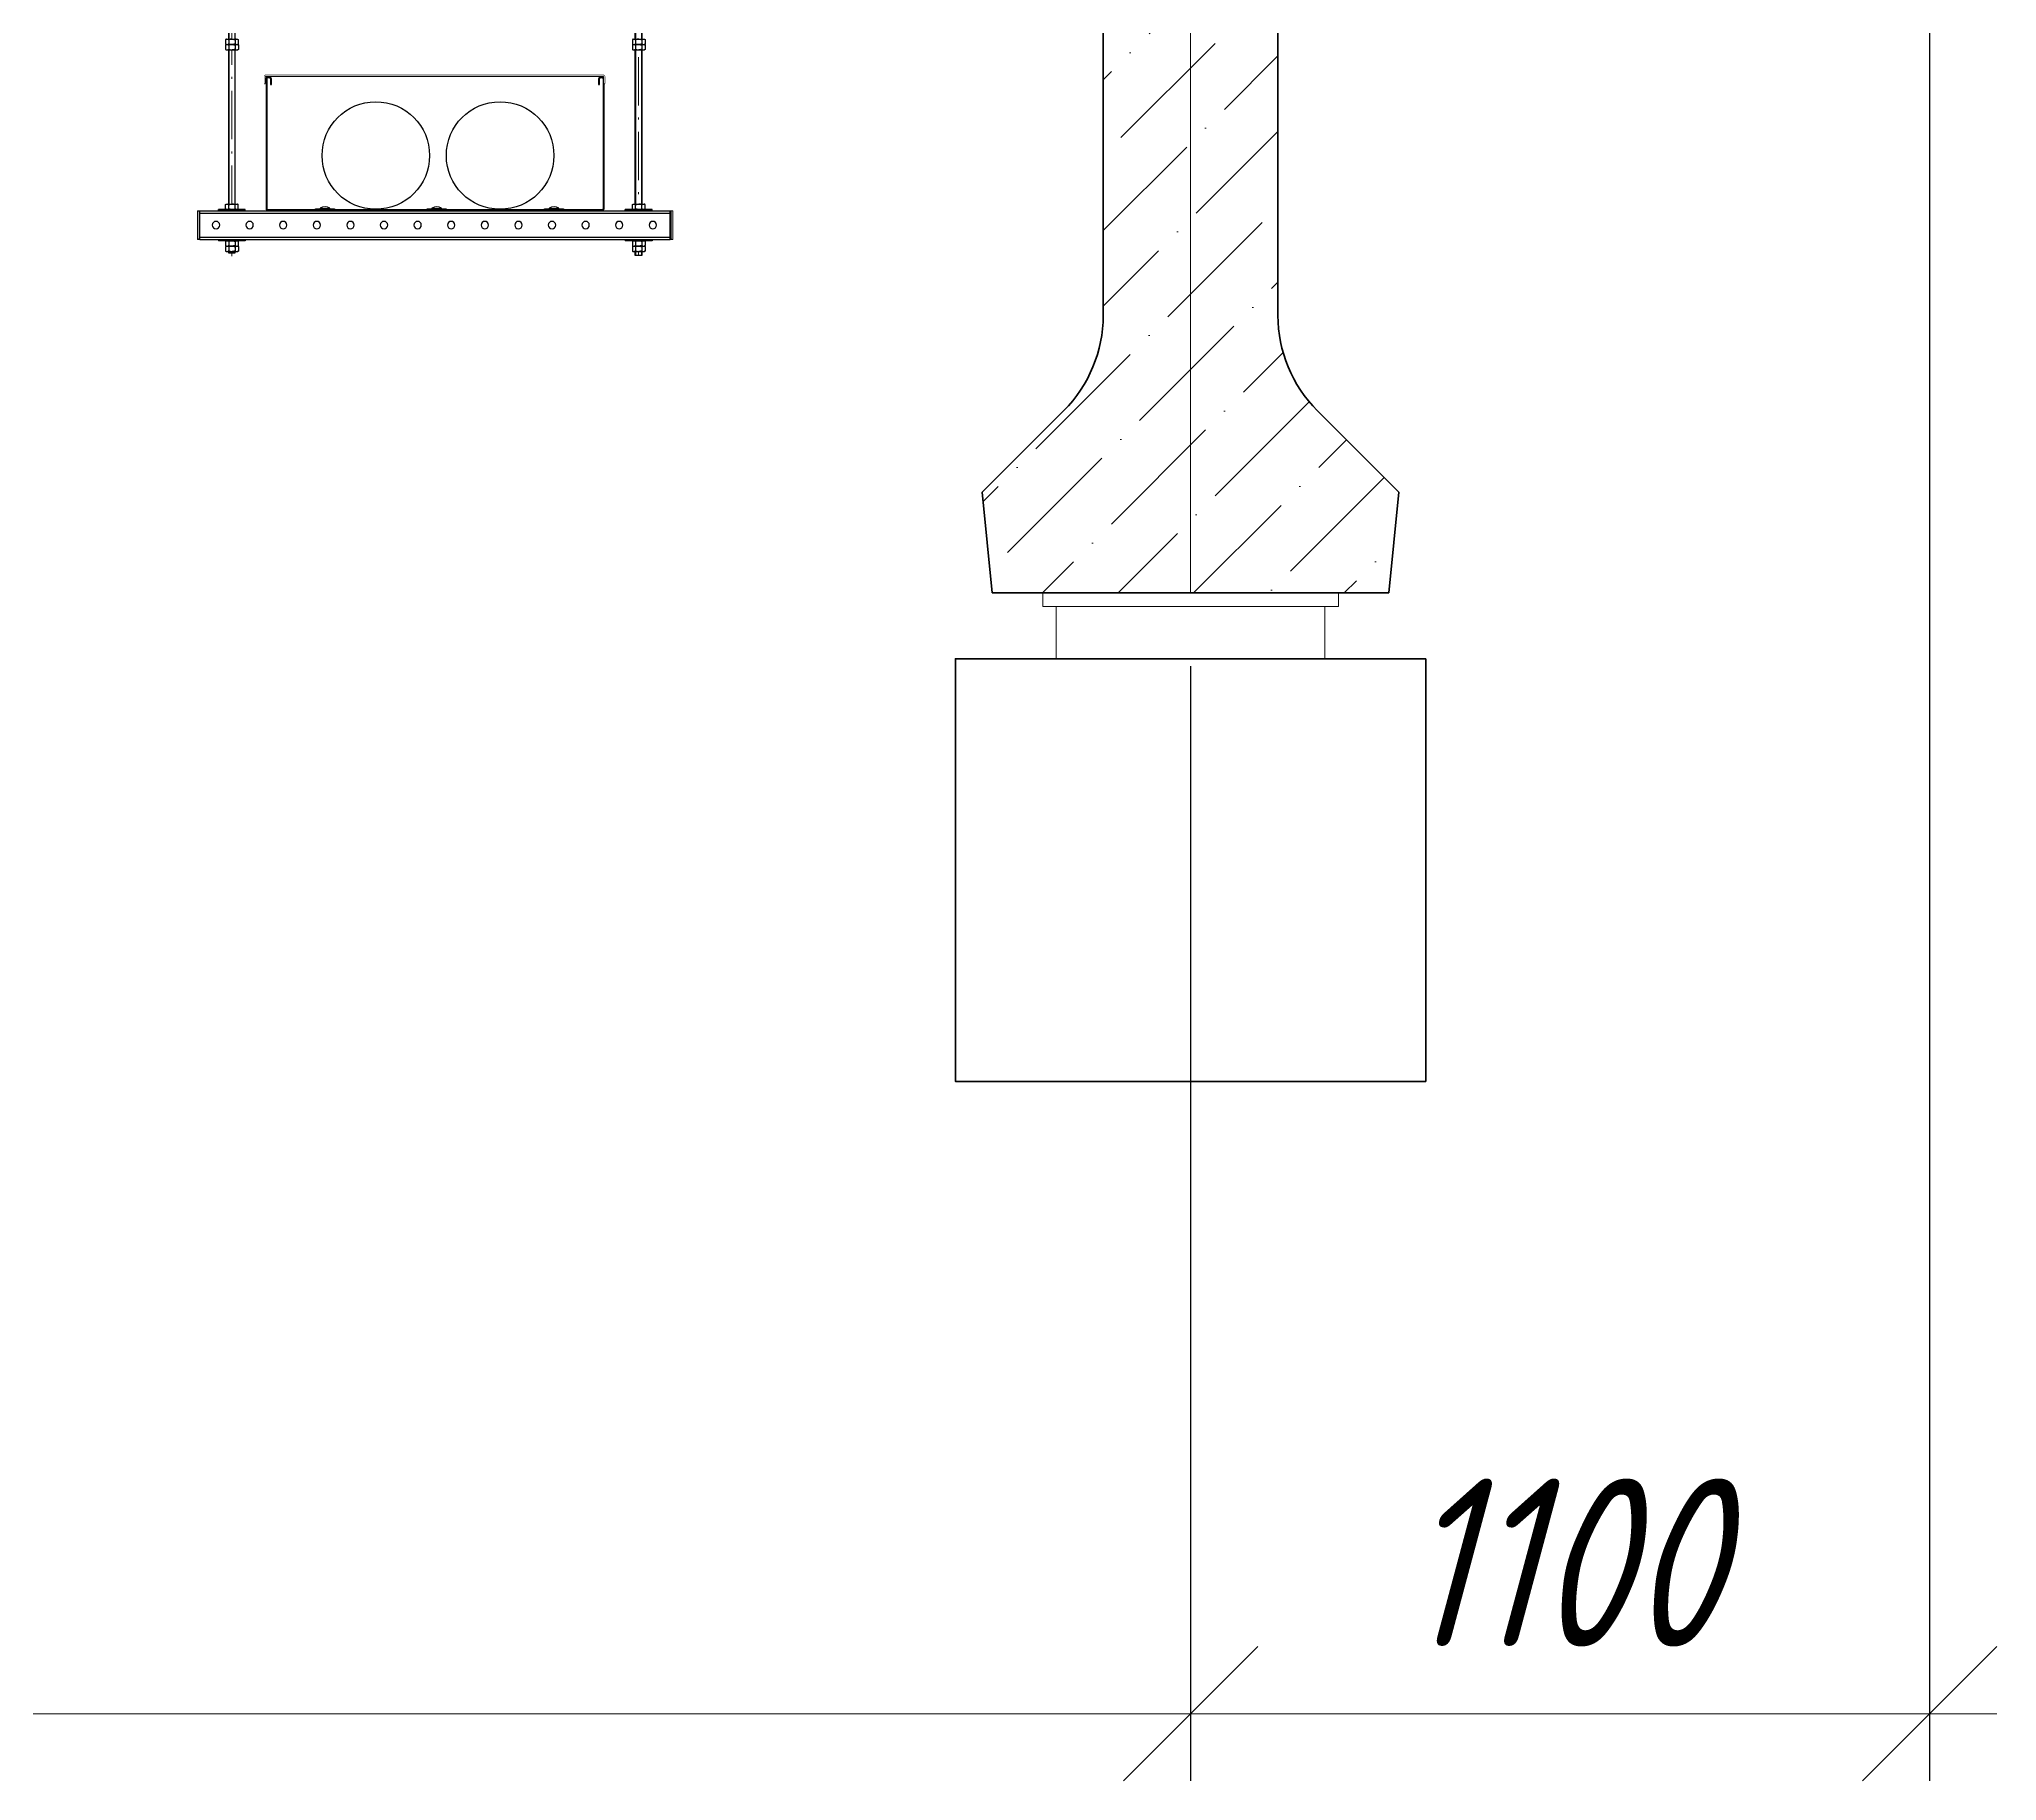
# Model space of a CAD drawing. Header units: millimetres. Extents: x 6546658 to 12951752, y -1354198 to 1102852.
# Drawn here: x 11715853 to 11718766, y -4459 to -1867 of the extents above; entities that cross this region are included whole.
import ezdxf
from ezdxf.enums import TextEntityAlignment as Align

# ---------------------------------------------------------------- set-up
doc = ezdxf.new("R2010")
doc.units = ezdxf.units.MM
doc.set_wipeout_variables(frame=1)
for name, pattern in [('ACAD_ISO10W100', [18.5, 12, -3, 0.5, -3]), ('phl_thick', [0]), ('осевая', [50.8, 31.75, -6.35, 6.35, -6.35])]:
    doc.linetypes.add(name, pattern=pattern)
doc.layers.get('Defpoints').update_dxf_attribs({"color": 254, "lineweight": 0})
for name, color, linetype, lineweight in [('04_Невидимые', 3, 'Continuous', 13), ('1-Бетон', 114, 'Continuous', 35), ('1-Штриховка', 8, 'Continuous', 9), ('ИС_Ось', 1, 'осевая', 18), ('ИС_Размер', 3, 'Continuous', 18)]:
    doc.layers.add(name, color=color, linetype=linetype, lineweight=lineweight)
doc.layers.add('projection', color=7, linetype='Continuous')
doc.styles.add('0', font='isocpeur.ttf', dxfattribs={"width": 0.8, "oblique": 15})
doc.styles.add('ISO', font='isocpeur.ttf', dxfattribs={"width": 0.8, "oblique": 10})
doc.dimstyles.new('М100', dxfattribs={"dimscale": 100, "dimtxt": 2.5, "dimasz": 2, "dimexe": 1, "dimexo": 1, "dimgap": 1, "dimtad": 1, "dimdec": 0, "dimzin": 0, "dimdsep": 46, "dimtxsty": '0', "dimblk": 'OBLIQUE', "dimcen": 0.09, "dimdle": 1, "dimclrd": 256, "dimclre": 256, "dimclrt": 256, "dimadec": 4, "dimazin": 0, "dimtfac": 1, "dimtdec": 0, "dimtofl": 0, "dimtmove": 1, "dimatfit": 2, "dimfxl": 1, "dimtolj": 1, "dimtzin": 0, "dimlwd": -1, "dimarcsym": 0})

# ---------------------------------------------------------------- blocks, each defined once
blk = doc.blocks.new('1530')
at = {"layer": '1-Штриховка'}
h = blk.add_hatch(dxfattribs=at)
h.set_pattern_fill('ANSI36', color=256, scale=25, style=0)
h.set_pattern_definition([(45, (-1571632.81, 568569.22), (42.0949506, 154.348152), [198.4375, -39.6875, 0, -39.6875])])
h.paths.add_polyline_path([(130, -480), (130, -1117.2, 0.198927), (188.7, -1258.7), (310, -1380), (295, -1530), (-295, -1530), (-310, -1380), (-188.6, -1258.6, 0.198898), (-130, -1117), (-130, -480, 0.414214), (-430, -180), (-700, -180), (-700, 0), (700, 0), (700, -180), (430, -180, 0.414224)])
at = {"layer": '1-Бетон'}
for p, q in [((-700, 0), (700, 0)), ((-700, -180), (-700, 0)), ((700, 0), (700, -180)), ((-430, -180), (-700, -180)), ((700, -180), (430, -180)), ((-130, -1117.2), (-130, -480)), ((130, -480), (130, -1117.2)), ((-188.6, -1258.6), (-310, -1380)), ((188.6, -1258.6), (310, -1380)), ((-295, -1530), (-310, -1380)), ((310, -1380), (295, -1530)), ((295, -1530), (-295, -1530))]:
    blk.add_line(p, q, dxfattribs=at)
for centre, radius, start, end in [((-430, -480), 300, 0, 90), ((430, -480), 300, 90, 180), ((-330.2, -1117.1), 200.2, 315.0289, 359.9744), ((330.2, -1117.1), 200.2, 180.0256, 224.9711)]:
    blk.add_arc(centre, radius, start, end, dxfattribs=at)
at = {"layer": 'ИС_Ось', "ltscale": 100}
blk.add_line((0, 0), (0, -1530), dxfattribs=at)
blk = doc.blocks.new('_Oblique')
at = {"color": 0, "linetype": 'ByBlock', "lineweight": -2}
blk.add_line((-0.5, -0.5), (0.5, 0.5), dxfattribs=at)
blk = doc.blocks.new('*D562')
at = {"layer": 'Defpoints', "color": 0, "linetype": 'Continuous', "transparency": 16777216}
for p in [(11717566.4, -2700.1), (11688316.4, -3524.1), (11717566.4, -4359.3)]:
    blk.add_point(p, dxfattribs=at)
at = {"layer": 'ИС_Размер', "lineweight": -2, "transparency": 16777216}
for p, q in [((11717566.4, -2800.1), (11717566.4, -4459.3)), ((11688316.4, -3624.1), (11688316.4, -4459.3))]:
    blk.add_line(p, q, dxfattribs=at)
at = {"layer": 'ИС_Размер', "transparency": 16777216}
blk.add_line((11688216.4, -4359.3), (11717666.4, -4359.3), dxfattribs=at)
at = {"layer": 'ИС_Размер', "linetype": 'Continuous', "transparency": 16777216, "xscale": 200, "yscale": 200, "zscale": 200, "rotation": 180}
blk.add_blockref('_Oblique', (11688316.4, -4359.3), dxfattribs=at)
at = {"layer": 'ИС_Размер', "linetype": 'Continuous', "transparency": 16777216, "xscale": 200, "yscale": 200, "zscale": 200}
blk.add_blockref('_Oblique', (11717566.4, -4359.3), dxfattribs=at)
at = {"layer": 'ИС_Размер', "linetype": 'Continuous', "transparency": 16777216, "insert": (11702941.4, -4134.3), "char_height": 250, "attachment_point": 5, "style": '0'}
blk.add_mtext('\\A1;13х2250=29250', dxfattribs=at)
blk = doc.blocks.new('*D564')
at = {"layer": 'Defpoints', "color": 0, "linetype": 'Continuous', "transparency": 16777216}
for p in [(11718666.2, -1334.1), (11717566.4, -2711.3), (11718666.2, -4359.3)]:
    blk.add_point(p, dxfattribs=at)
at = {"layer": 'ИС_Размер', "lineweight": -2, "transparency": 16777216}
for p, q in [((11718666.2, -1434.1), (11718666.2, -4459.3)), ((11717566.4, -2811.3), (11717566.4, -4459.3))]:
    blk.add_line(p, q, dxfattribs=at)
at = {"layer": 'ИС_Размер', "transparency": 16777216}
blk.add_line((11717466.4, -4359.3), (11718766.2, -4359.3), dxfattribs=at)
at = {"layer": 'ИС_Размер', "linetype": 'Continuous', "transparency": 16777216, "xscale": 200, "yscale": 200, "zscale": 200, "rotation": 180}
blk.add_blockref('_Oblique', (11717566.4, -4359.3), dxfattribs=at)
at = {"layer": 'ИС_Размер', "linetype": 'Continuous', "transparency": 16777216, "xscale": 200, "yscale": 200, "zscale": 200}
blk.add_blockref('_Oblique', (11718666.2, -4359.3), dxfattribs=at)
at = {"layer": 'ИС_Размер', "linetype": 'Continuous', "transparency": 16777216, "insert": (11718116.3, -4134.3), "char_height": 250, "attachment_point": 5, "style": '0'}
blk.add_mtext('\\A1;1100', dxfattribs=at)
blk = doc.blocks.new('*U502')
blk.add_wipeout([(-5, -845.3), (5, -845.3), (5, 0), (-5, 0)]).dxf.layer = 'projection'
at = {"layer": 'projection', "color": 252, "linetype": 'Continuous', "lineweight": 0}
for p, q in [((-4.1, 0), (-4.1, -845.3)), ((4.1, -845.3), (4.1, 0))]:
    blk.add_line(p, q, dxfattribs=at)
at = {"layer": 'projection', "linetype": 'ACAD_ISO10W100', "lineweight": 0, "ltscale": 6}
blk.add_line((0, 5), (0, -850.3), dxfattribs=at)
at = {"layer": 'projection', "color": 0, "linetype": 'Continuous', "lineweight": -2}
blk.add_lwpolyline([(5, -845.3), (5, 0), (-5, 0), (-5, -845.3)], close=True, dxfattribs=at)
at = {"layer": 'projection', "color": 251, "style": 'ISO', "oblique": 10}
blk.add_text('M10', height=1.81, dxfattribs=at).set_placement((-4, -2.2), (-0.2, -2.2), align=Align.ALIGNED)
at = {"layer": 'projection', "color": 251, "insert": (0.1, -4.4), "char_height": 0.6, "attachment_point": 5, "style": 'ISO'}
blk.add_mtext_dynamic_manual_height_columns('1 м^I339795\\P2 м^I339796\\P3 м^I216418', width=6.652, gutter_width=10.1, heights=[0], dxfattribs=at)
blk = doc.blocks.new('*U519')
blk.add_wipeout([(-5, -790.8), (5, -790.8), (5, 0), (-5, 0)]).dxf.layer = 'projection'
at = {"layer": 'projection', "color": 252, "linetype": 'Continuous', "lineweight": 0}
for p, q in [((-4.1, 0), (-4.1, -790.8)), ((4.1, -790.8), (4.1, 0))]:
    blk.add_line(p, q, dxfattribs=at)
at = {"layer": 'projection', "linetype": 'ACAD_ISO10W100', "lineweight": 0, "ltscale": 6}
blk.add_line((0, 5), (0, -795.8), dxfattribs=at)
at = {"layer": 'projection', "color": 0, "linetype": 'Continuous', "lineweight": -2}
blk.add_lwpolyline([(5, -790.8), (5, 0), (-5, 0), (-5, -790.8)], close=True, dxfattribs=at)
at = {"layer": 'projection', "color": 251, "style": 'ISO', "oblique": 10}
blk.add_text('M10', height=1.81, dxfattribs=at).set_placement((-4, -2.2), (-0.2, -2.2), align=Align.ALIGNED)
at = {"layer": 'projection', "color": 251, "insert": (0.1, -4.4), "char_height": 0.6, "attachment_point": 5, "style": 'ISO'}
blk.add_mtext_dynamic_manual_height_columns('1 м^I339795\\P2 м^I339796\\P3 м^I216418', width=6.652, gutter_width=10.1, heights=[0], dxfattribs=at)
blk = doc.blocks.new('BLK_20120927065526736_000')
at = {"layer": 'projection', "color": 7, "linetype": 'phl_thick'}
for p, q in [((-9.45, 7.328249), (-8.5, 8)), ((-9.45, 7.328249), (-9.261816, 7.456942)), ((-9.45, 0.671751), (-9.45, 7.328249)), ((-8.5, 0), (-9.45, 0.671751)), ((-9.261816, 0.543058), (-9.45, 0.671751)), ((-9.261816, 7.456942), (-9.077345, 7.574275)), ((-9.077345, 0.425725), (-9.261816, 0.543058)), ((-9.077345, 7.574275), (-8.896107, 7.680574)), ((-8.896107, 0.319425), (-9.077345, 0.425725)), ((-8.896107, 7.680574), (-8.717638, 7.776109)), ((-8.717638, 0.223891), (-8.896107, 0.319425)), ((-8.717638, 7.776109), (-8.541487, 7.861093)), ((-8.541487, 0.138907), (-8.717638, 0.223891)), ((-8.541487, 7.861093), (-8.367213, 7.935687)), ((-8.367213, 0.064313), (-8.541487, 0.138907)), ((-8.5, 8), (8.5, 8)), ((-8.5, 0), (8.5, 0)), ((-8.367213, 7.935687), (-8.194382, 8)), ((-8.194382, 0), (-8.367213, 0.064313)), ((-6.037417, 7.921968), (-6.244063, 8)), ((-6.244063, 0), (-6.037417, 0.078032)), ((-5.828593, 7.829234), (-6.037417, 7.921968)), ((-6.037417, 0.078032), (-5.828593, 0.170766)), ((-5.616844, 7.721585), (-5.828593, 7.829234)), ((-5.828593, 0.170766), (-5.616844, 0.278415)), ((-5.401411, 7.598703), (-5.616844, 7.721585)), ((-5.616844, 0.278415), (-5.401411, 0.401296)), ((-5.181511, 7.460161), (-5.401411, 7.598703)), ((-5.401411, 0.401296), (-5.181511, 0.539839)), ((-4.956327, 7.305413), (-5.181511, 7.460161)), ((-5.181511, 0.539839), (-4.956327, 0.694587)), ((-4.725, 7.133794), (-4.956327, 7.305413)), ((-4.956327, 0.694587), (-4.725, 0.866206)), ((-4.725, 7.133794), (-4.258313, 7.287937)), ((-4.725, 0.866206), (-4.725, 7.133794)), ((-4.258313, 0.712063), (-4.725, 0.866206)), ((-4.258313, 7.287937), (-3.8038, 7.425619)), ((-3.8038, 0.574382), (-4.258313, 0.712063)), ((-3.8038, 7.425619), (-3.35974, 7.547519)), ((-3.35974, 0.452481), (-3.8038, 0.574382)), ((-3.35974, 7.547519), (-2.924505, 7.654201)), ((-2.924505, 0.345799), (-3.35974, 0.452481)), ((-2.924505, 7.654201), (-2.496548, 7.746114)), ((-2.496548, 0.253886), (-2.924505, 0.345799)), ((-2.496548, 7.746114), (-2.074375, 7.823606)), ((-2.074375, 0.176394), (-2.496548, 0.253886)), ((-2.074375, 7.823606), (-1.656537, 7.886923)), ((-1.656537, 0.113076), (-2.074375, 0.176394)), ((-1.656537, 7.886923), (-1.241606, 7.936217)), ((-1.241606, 0.063783), (-1.656537, 0.113076)), ((-1.241606, 7.936217), (-0.828163, 7.971539)), ((-0.828163, 0.02846), (-1.241606, 0.063783)), ((-0.828163, 7.971539), (-0.414779, 7.992848)), ((-0.414779, 0.007152), (-0.828163, 0.02846)), ((-0.414779, 7.992848), (0, 8)), ((0, 0), (-0.414779, 0.007152)), ((0.414779, 7.992848), (0, 8)), ((0, 0), (0.414779, 0.007152)), ((0.828163, 7.971539), (0.414779, 7.992848)), ((0.414779, 0.007152), (0.828163, 0.02846)), ((1.241606, 7.936217), (0.828163, 7.971539)), ((0.828163, 0.02846), (1.241606, 0.063783)), ((1.656537, 7.886923), (1.241606, 7.936217)), ((1.241606, 0.063783), (1.656537, 0.113076)), ((2.074375, 7.823606), (1.656537, 7.886923)), ((1.656537, 0.113076), (2.074375, 0.176394)), ((2.496548, 7.746114), (2.074375, 7.823606)), ((2.074375, 0.176394), (2.496548, 0.253886)), ((2.924505, 7.654201), (2.496548, 7.746114)), ((2.496548, 0.253886), (2.924505, 0.345799)), ((3.35974, 7.547519), (2.924505, 7.654201)), ((2.924505, 0.345799), (3.35974, 0.452481)), ((3.8038, 7.425619), (3.35974, 7.547519)), ((3.35974, 0.452481), (3.8038, 0.574382)), ((4.258313, 7.287937), (3.8038, 7.425619)), ((3.8038, 0.574382), (4.258313, 0.712063)), ((4.725, 7.133794), (4.258313, 7.287937)), ((4.258313, 0.712063), (4.725, 0.866206)), ((4.725, 7.133794), (4.956327, 7.305413)), ((4.725, 0.866206), (4.725, 7.133794)), ((4.956327, 0.694587), (4.725, 0.866206)), ((4.956327, 7.305413), (5.181511, 7.460161)), ((5.181511, 0.539839), (4.956327, 0.694587)), ((5.181511, 7.460161), (5.401411, 7.598703)), ((5.401411, 0.401296), (5.181511, 0.539839)), ((5.401411, 7.598703), (5.616844, 7.721585)), ((5.616844, 0.278415), (5.401411, 0.401296)), ((5.616844, 7.721585), (5.828593, 7.829234)), ((5.828593, 0.170766), (5.616844, 0.278415)), ((5.828593, 7.829234), (6.037417, 7.921968)), ((6.037417, 0.078032), (5.828593, 0.170766)), ((6.037417, 7.921968), (6.244063, 8)), ((6.244063, 0), (6.037417, 0.078032)), ((8.367213, 7.935687), (8.194382, 8)), ((8.194382, 0), (8.367213, 0.064313)), ((8.541487, 7.861093), (8.367213, 7.935687)), ((8.367213, 0.064313), (8.541487, 0.138907)), ((9.45, 7.328249), (8.5, 8)), ((8.5, 0), (9.45, 0.671751)), ((8.717638, 7.776109), (8.541487, 7.861093)), ((8.541487, 0.138907), (8.717638, 0.223891)), ((8.896107, 7.680574), (8.717638, 7.776109)), ((8.717638, 0.223891), (8.896107, 0.319425)), ((9.077345, 7.574275), (8.896107, 7.680574)), ((8.896107, 0.319425), (9.077345, 0.425725)), ((9.261816, 7.456942), (9.077345, 7.574275)), ((9.077345, 0.425725), (9.261816, 0.543058)), ((9.45, 7.328249), (9.261816, 7.456942)), ((9.261816, 0.543058), (9.45, 0.671751)), ((9.45, 0.671751), (9.45, 7.328249))]:
    blk.add_line(p, q, dxfattribs=at)
blk = doc.blocks.new('*U477')
blk.add_wipeout([(-8.5, 0), (-9.45, 0.671751), (-9.45, 7.328249), (-8.5, 8), (8.5, 8), (9.45, 7.328249), (9.45, 0.671751), (8.5, 0)])
at = {"layer": 'projection'}
blk.add_blockref('BLK_20120927065526736_000', (0, 0), dxfattribs=at)
blk = doc.blocks.new('*U493')
blk.add_wipeout([(0, 3), (-11.7, 3), (-12, 2.7), (-12, -2.7), (-11.7, -3), (0, -3)])
for p, q in [((0, 3), (-11.7, 3)), ((0, -7), (0, 7)), ((0.2, 7.2), (0.3, 7.2)), ((0.2, 7.2), (0.7, 7.2)), ((0.2, -7.2), (0.7, -7.2))]:
    blk.add_line(p, q)
blk.add_lwpolyline([(0, 3), (-11.7, 3), (-12, 2.7), (-12, -2.7), (-11.7, -3), (0, -3)], close=True)
blk.add_lwpolyline([(-11.7, 3), (-11.7, -3)])
for centre, radius, start, end in [((0.2, 7), 0.21, 90, 180), ((0.7, 7), 0.21, 32.5548, 90), ((-10.2, 0), 13.2, 31.6907, 32.5548), ((-10.2, 0), 13.2, 327.4452, 31.6907), ((0.2, -7), 0.21, 180, 270), ((0.7, -7), 0.21, 270, 327.4452)]:
    blk.add_arc(centre, radius, start, end)
blk = doc.blocks.new('*U494')
blk.add_wipeout([(-5.7, -4.9), (-5.7, -5), (-1.8, -5), (-1.7, -5.1), (-1.6, -5.1), (-1.5, -5.2), (-1.5, -5.2), (-1.4, -5.3), (-1.3, -5.7), (-1, -6.2), (-1, -6.2), (-1, -6.3), (-0.9, -6.3), (-0.9, -6.3), (-0.8, -6.4), (-0.8, -6.4), (-0.7, -6.4), (-0.6, -6.4), (-0.5, -6.4), (-0.4, -6.4), (-0.4, -6.4), (-0.3, -6.4), (-0.3, -6.4), (-0.2, -6.3), (-0.2, -6.3), (-0.2, -6.3), (-0.1, -6.2), (-0.1, -6.2), (0, -6.1), (0, -6), (0, -6), (0, -5.9), (0, 5.9), (0, 6), (0, 6), (0, 6), (0, 6), (0, 6), (0, 6), (0, 6.1), (0, 6.1), (0, 6.1), (0, 6.1), (0, 6.1), (0, 6.1), (0, 6.1), (0, 6.1), (-0.1, 6.2), (-0.1, 6.2), (-0.1, 6.2), (-0.1, 6.2), (-0.1, 6.2), (-0.1, 6.2), (-0.2, 6.3), (-0.2, 6.3), (-0.2, 6.3), (-0.2, 6.3), (-0.3, 6.4), (-0.3, 6.4), (-0.3, 6.4), (-0.3, 6.4), (-0.4, 6.4), (-0.4, 6.4), (-0.4, 6.4), (-0.5, 6.4), (-0.6, 6.4), (-0.7, 6.4), (-0.7, 6.4), (-0.7, 6.4), (-0.7, 6.4), (-0.8, 6.4), (-0.8, 6.4), (-0.8, 6.4), (-0.9, 6.3), (-0.9, 6.3), (-0.9, 6.3), (-0.9, 6.3), (-1, 6.3), (-1, 6.2), (-1, 6.2), (-1.6, 5.1), (-1.6, 5.1), (-1.7, 5.1), (-1.7, 5.1), (-1.7, 5), (-1.8, 5), (-5.7, 5), (-5.8, 4.9), (-5.8, 4.7), (-6, 4.1), (-6, -4.1)])
for p, q in [((-6, 4.1), (-5.8, 4.7)), ((-6, -4.1), (-6, 4.1)), ((-5.7, 5), (-1.8, 5)), ((-5.7, 3.6), (-2.1, 3.6)), ((-0.5, 6.4), (-0.6, 6.4)), ((0, -5.9), (0, 5.9)), ((-6, -4.1), (-5.8, -4.7)), ((-5.7, -1.4), (-2.1, -1.4)), ((-5.7, -5), (-1.8, -5)), ((-0.5, -6.4), (-0.6, -6.4))]:
    blk.add_line(p, q)
blk.add_lwpolyline([(-1.7, 5.1), (-1.7, -5.1)])
for centre, radius, start, end in [((11.9, -1.4), 15, 149.8456, 154.4359), ((-0.6, 5.9), 0.45, 90, 149.8456), ((-0.5, 5.9), 0.45, 0, 90), ((1.5, -4.5), 2.98, 194.7594, 213.3054), ((-0.6, -5.9), 0.45, 210.1544, 270), ((-0.5, -5.9), 0.45, 270, 0)]:
    blk.add_arc(centre, radius, start, end)
for points, weights in [([(-5.7, 3.6), (-6, 4.3), (-5.7, 5)], [2.5984975675, 3.00048654017, 2.5984975675]), ([(-5.7, -1.4), (-6, 1.1), (-5.7, 3.6)], [2.5984975675, 3.00048654017, 2.5984975675]), ([(-5.7, -5), (-6, -3.2), (-5.7, -1.4)], [2.5984975675, 3.00048654017, 2.5984975675]), ([(-5.8, -4.7), (-5.8, -4.9), (-5.7, -5)], [2.743516148, 2.69342203715, 2.5984975675])]:
    blk.add_rational_spline(points, weights, degree=2)
for points, knots in [([(-1.7, 3.8), (-1.7, 3.8), (-1.7, 3.8), (-1.7, 3.7), (-1.8, 3.7), (-1.8, 3.7), (-1.9, 3.6), (-2, 3.6), (-2, 3.6), (-2.1, 3.6)], [-0.00038766, -0.00038766, -0.00038766, -0.00038766, 0, 0, 0.03010515, 0.03010515, 0.05640733, 0.05640733, 0.07854224, 0.07854224, 0.07854224, 0.07854224]), ([(-1.6, 5.1), (-1.6, 5.1), (-1.6, 5.1), (-1.7, 5.1), (-1.8, 5), (-1.8, 5)], [0.04269517, 0.04269517, 0.04269517, 0.04269517, 0.05640737, 0.05640737, 0.07854224, 0.07854224, 0.07854224, 0.07854224]), ([(-1.7, -1.5), (-1.7, -1.5), (-1.7, -1.5), (-1.7, -1.5), (-1.8, -1.5), (-1.8, -1.5), (-1.9, -1.5), (-2, -1.4), (-2, -1.4), (-2.1, -1.4)], [-0.07849304, -0.07849304, -0.07849304, -0.07849304, -0.07810752, -0.07810752, -0.048169, -0.048169, -0.02201239, -0.02201239, 0, 0, 0, 0]), ([(-1.8, -5), (-1.8, -5), (-1.7, -5.1), (-1.6, -5.1), (-1.6, -5.1), (-1.5, -5.2), (-1.5, -5.2), (-1.4, -5.3), (-1.4, -5.3), (-1.4, -5.3)], [-0.07854224, -0.07854224, -0.07854224, -0.07854224, -0.05640737, -0.05640737, -0.03010525, -0.03010525, 0, 0, 0.00038765, 0.00038765, 0.00038765, 0.00038765])]:
    blk.add_open_spline(points, degree=3, knots=knots)
blk = doc.blocks.new('a10_40 2da')
at = {"layer": 'projection', "color": 7, "linetype": 'phl_thick'}
for p, q in [((-20, 2), (20, 2)), ((-20, 0), (-20, 2)), ((-20, 0), (20, 0)), ((20, 0), (20, 2))]:
    blk.add_line(p, q, dxfattribs=at)
blk = doc.blocks.new('*U499')
blk.add_wipeout([(-20, 0), (-20, 2), (20, 2), (20, 0)])
at = {"layer": 'projection'}
blk.add_blockref('a10_40 2da', (0, 0), dxfattribs=at)
blk = doc.blocks.new('*U497')
at = {"color": 1, "linetype": 'phl_thick', "lineweight": 18}
for p, q in [((-3.55, 42.438034), (-1.970755, 42.465601)), ((-3.55, 0.061966), (-3.55, 42.438034)), ((-1.970755, 42.465601), (0, 42.5)), ((-1.93803, 42.462215), (-1.970755, 42.465601)), ((-1.904578, 42.450806), (-1.93803, 42.462215)), ((-1.870533, 42.431171), (-1.904578, 42.450806)), ((-1.83603, 42.403122), (-1.870533, 42.431171)), ((-1.801203, 42.366482), (-1.83603, 42.403122)), ((-1.766196, 42.321266), (-1.801203, 42.366482)), ((-1.731154, 42.267593), (-1.766196, 42.321266)), ((-1.696224, 42.205585), (-1.731154, 42.267593)), ((-1.66155, 42.135359), (-1.696224, 42.205585)), ((-1.627261, 42.057114), (-1.66155, 42.135359)), ((-1.593496, 41.971218), (-1.627261, 42.057114)), ((-1.560398, 41.878059), (-1.593496, 41.971218)), ((-1.52811, 41.778023), (-1.560398, 41.878059)), ((-1.49677, 41.671555), (-1.52811, 41.778023)), ((-1.466501, 41.559277), (-1.49677, 41.671555)), ((-1.437418, 41.441841), (-1.466501, 41.559277)), ((-1.409638, 41.319906), (-1.437418, 41.441841)), ((-1.382981, 41.192698), (-1.409638, 41.319906)), ((-1.357054, 41.058123), (-1.382981, 41.192698)), ((-1.332021, 40.916533), (-1.357054, 41.058123)), ((-1.308061, 40.768333), (-1.332021, 40.916533)), ((-1.285347, 40.613937), (-1.308061, 40.768333)), ((-1.264027, 40.453869), (-1.285347, 40.613937)), ((-1.244219, 40.288734), (-1.264027, 40.453869)), ((-1.226046, 40.119133), (-1.244219, 40.288734)), ((-1.209624, 39.945662), (-1.226046, 40.119133)), ((-1.195038, 39.768875), (-1.209624, 39.945662)), ((-1.182336, 39.589476), (-1.195038, 39.768875)), ((-1.17157, 39.408194), (-1.182336, 39.589476)), ((-1.16279, 39.225761), (-1.17157, 39.408194)), ((-1.156022, 39.042927), (-1.16279, 39.225761)), ((-1.151236, 38.860487), (-1.156022, 39.042927)), ((-1.148392, 38.679245), (-1.151236, 38.860487)), ((-1.147453, 38.5), (-1.148392, 38.679245)), ((0, 38.5), (-1.147453, 38.5)), ((-1.147453, 4), (-1.147453, 38.5)), ((0, 35.4), (-0.000021, 35.4)), ((0, 32), (-0.000021, 32)), ((0, 36.4), (-0.000019, 36.4)), ((0, 0), (0, 42.5)), ((10.5, 41.534889), (0, 41.534889)), ((10.5, 41.034889), (0, 41.034889)), ((10.5, 38.412155), (0, 38.412155)), ((10.5, 38.001904), (0, 38.001904)), ((10.5, 36.034889), (0, 36.034889)), ((10.5, 35.534889), (0, 35.534889)), ((10.5, 34), (0, 34)), ((10.5, 33.5), (0, 33.5)), ((10.5, 0.965111), (10.5, 41.534889)), ((-1.970755, 0.034399), (-3.55, 0.061966)), ((-1.970755, 0.034399), (-1.93803, 0.037785)), ((0, 0), (-1.970755, 0.034399)), ((-1.93803, 0.037785), (-1.904578, 0.049194)), ((-1.904578, 0.049194), (-1.870533, 0.068829)), ((-1.870533, 0.068829), (-1.83603, 0.096878)), ((-1.83603, 0.096878), (-1.801203, 0.133518)), ((-1.801203, 0.133518), (-1.766196, 0.178734)), ((-1.766196, 0.178734), (-1.731154, 0.232407)), ((-1.731154, 0.232407), (-1.696224, 0.294415)), ((-1.696224, 0.294415), (-1.66155, 0.364641)), ((-1.66155, 0.364641), (-1.627261, 0.442886)), ((-1.627261, 0.442886), (-1.593496, 0.528782)), ((-1.593496, 0.528782), (-1.560398, 0.621941)), ((-1.560398, 0.621941), (-1.52811, 0.721977)), ((-1.52811, 0.721977), (-1.49677, 0.828445)), ((-1.49677, 0.828445), (-1.466501, 0.940723)), ((-1.466501, 0.940723), (-1.437418, 1.058159)), ((-1.437418, 1.058159), (-1.409638, 1.180094)), ((-1.409638, 1.180094), (-1.382981, 1.307302)), ((-1.382981, 1.307302), (-1.357054, 1.441877)), ((-1.357054, 1.441877), (-1.332021, 1.583467)), ((-1.332021, 1.583467), (-1.308061, 1.731667)), ((-1.308061, 1.731667), (-1.285347, 1.886063)), ((-1.285347, 1.886063), (-1.264027, 2.046131)), ((-1.264027, 2.046131), (-1.244219, 2.211266)), ((-1.244219, 2.211266), (-1.226046, 2.380867)), ((-1.226046, 2.380867), (-1.209624, 2.554338)), ((-1.209624, 2.554338), (-1.195038, 2.731125)), ((-1.195038, 2.731125), (-1.182336, 2.910524)), ((-1.182336, 2.910524), (-1.17157, 3.091806)), ((-1.17157, 3.091806), (-1.16279, 3.274239)), ((-1.16279, 3.274239), (-1.156022, 3.457073)), ((-1.156022, 3.457073), (-1.151236, 3.639513)), ((-1.151236, 3.639513), (-1.148392, 3.820755)), ((-1.148392, 3.820755), (-1.147453, 4)), ((0, 4), (-1.147453, 4)), ((0, 10.5), (-0.000021, 10.5)), ((0, 7.1), (-0.000021, 7.1)), ((0, 6.1), (-0.000019, 6.1)), ((10.5, 25.25), (0, 25.25)), ((10.5, 24.75), (0, 24.75)), ((10.5, 17.75), (0, 17.75)), ((10.5, 17.25), (0, 17.25)), ((10.5, 9), (0, 9)), ((10.5, 8.5), (0, 8.5)), ((10.5, 6.965111), (0, 6.965111)), ((10.5, 6.465111), (0, 6.465111)), ((10.5, 4.498096), (0, 4.498096)), ((10.5, 4.087845), (0, 4.087845)), ((10.5, 1.465111), (0, 1.465111)), ((10.5, 0.965111), (0, 0.965111))]:
    blk.add_line(p, q, dxfattribs=at)
blk = doc.blocks.new('*U498')
blk.add_wipeout([(-14, 0), (-14, 1.5), (14, 1.5), (14, 0)])
blk.add_lwpolyline([(0, 0), (14, 0), (14, 1.5), (-14, 1.5), (-14, 0), (0, 0)])
blk = doc.blocks.new('*U511')
blk.add_lwpolyline([(0, 10, -0.414214), (2, 12), (504.5, 12, -0.414214), (506.5, 10), (506.5, 0), (505.5, 0), (505.5, 10, 0.414214), (504.5, 11), (2, 11, 0.414214), (1, 10), (1, 0), (0, 0)], format="xyb", close=True)
blk.add_wipeout([(0, 0), (1, 0), (1, 10), (1, 10.1), (1, 10.2), (1, 10.3), (1.1, 10.4), (1.1, 10.5), (1.2, 10.5), (1.2, 10.6), (1.2, 10.7), (1.3, 10.7), (1.4, 10.8), (1.5, 10.8), (1.6, 10.9), (1.6, 10.9), (1.7, 11), (1.8, 11), (1.9, 11), (2, 11), (504.5, 11), (504.5, 11), (504.6, 11), (504.7, 11), (504.7, 11), (504.8, 11), (504.8, 10.9), (504.9, 10.9), (505, 10.9), (505, 10.9), (505.1, 10.8), (505.1, 10.8), (505.2, 10.7), (505.3, 10.6), (505.4, 10.5), (505.4, 10.4), (505.4, 10.3), (505.5, 10.2), (505.5, 10.1), (505.5, 10), (505.5, 0), (506.5, 0), (506.5, 10), (506.5, 10.1), (506.5, 10.2), (506.5, 10.3), (506.5, 10.4), (506.4, 10.5), (506.4, 10.7), (506.3, 10.8), (506.3, 10.9), (506.2, 11), (506.2, 11.1), (506.1, 11.2), (506, 11.3), (506, 11.3), (505.9, 11.4), (505.8, 11.5), (505.8, 11.5), (505.7, 11.6), (505.6, 11.7), (505.5, 11.7), (505.4, 11.8), (505.4, 11.8), (505.3, 11.8), (505.2, 11.9), (505.1, 11.9), (505, 11.9), (504.9, 12), (504.7, 12), (504.6, 12), (504.5, 12), (2, 12), (1.9, 12), (1.7, 12), (1.5, 11.9), (1.3, 11.9), (1.1, 11.8), (0.8, 11.6), (0.6, 11.4), (0.4, 11.2), (0.3, 11), (0.1, 10.7), (0.1, 10.5), (0, 10.3), (0, 10)])
blk = doc.blocks.new('*U500')
blk.add_wipeout([(0.3, 42.9), (700.3, 42.9), (700.3, 0.4), (0.3, 0.4)])
for p, q in [((0.3, 42.9), (0.3, 0.4)), ((700.3, 42.9), (700.3, 0.4))]:
    blk.add_line(p, q)
at = {"layer": 'projection', "color": 7, "linetype": 'phl_thick'}
for p, q in [((0.3, 42.9), (700.3, 42.9)), ((0.3, 39.4), (700.3, 39.4)), ((0.3, 3.9), (700.3, 3.9)), ((0.3, 0.4), (700.3, 0.4))]:
    blk.add_line(p, q, dxfattribs=at)
for centre in [(24.3, 21.6), (74.3, 21.6), (124.3, 21.6), (174.3, 21.6), (224.3, 21.6), (274.3, 21.6), (324.3, 21.6), (374.3, 21.6), (424.3, 21.6), (474.3, 21.6), (524.3, 21.6), (574.3, 21.6), (624.3, 21.6), (674.3, 21.6)]:
    blk.add_circle(centre, 5.5, dxfattribs=at)

msp = doc.modelspace()

# ---------------------------------------------------------------- linework, layer by layer
at = {"layer": '04_Невидимые'}
msp.add_lwpolyline([(11717786.4, -2711.3), (11717346.4, -2711.3), (11717346.4, -2691.3), (11717786.4, -2691.3)], close=True, dxfattribs=at)
at = {"layer": '1-Бетон'}
msp.add_lwpolyline([(11717916.4, -2789.3), (11717216.4, -2789.3), (11717216.4, -3418.3), (11717916.4, -3418.3)], close=True, dxfattribs=at)
at = {"layer": 'ИС_Размер'}
msp.add_lwpolyline([(11717766.4, -2711.3), (11717366.4, -2711.3), (11717366.4, -2789.3), (11717766.4, -2789.3), (11717766.4, -2711.3)], dxfattribs=at)

# ---------------------------------------------------------------- block references
at = {"xscale": -1}
for name, p in [('*U502', (11716745.1, -1343.9)), ('*U497', (11716792.2, -2165.1))]:
    msp.add_blockref(name, p, dxfattribs=at)
for name, p in [('*U519', (11716139.9, -1394.2)), ('*U497', (11716092.2, -2165.1))]:
    msp.add_blockref(name, p)
at = {"rotation": 90.00000000000001}
for p in [(11716278.3, -2119.6), (11716444.6, -2119.6), (11716619.2, -2119.6)]:
    msp.add_blockref('*U493', p, dxfattribs=at)
at = {"layer": 'ИС_Размер', "linetype": 'Continuous'}
for p in [(11717566.4, -1161.3), (11715316.4, -1228.8)]:
    msp.add_blockref('1530', p, dxfattribs=at)

# ---------------------------------------------------------------- dimensions: what is measured, and where the dimension line sits
dim = msp.add_linear_dim(base=(11718666.2, -4359.3), p1=(11717566.4, -2711.3), p2=(11718666.2, -1334.1), dimstyle='М100', dxfattribs=at)
dim.commit()
dim.dimension.update_dxf_attribs({"geometry": '*D564', "text_midpoint": (11718116.3, -4134.3)})
dim = msp.add_linear_dim(base=(11717566.4, -4359.3), p1=(11688316.4, -3524.1), p2=(11717566.4, -2700.1), text='13х2250=<>', dimstyle='М100', dxfattribs=at)
dim.commit()
dim.dimension.update_dxf_attribs({"geometry": '*D562', "text_midpoint": (11702941.4, -4134.3)})

# ---------------------------------------------------------------- next in the draw order: block references
at = {"xscale": -1, "rotation": 180}
for p in [(11716139.9, -1867.1), (11716745.3, -1867.1), (11716139.9, -2167.1), (11716745.3, -2167.1)]:
    msp.add_blockref('*U477', p, dxfattribs=at)
for p in [(11716139.9, -2120.6), (11716745.3, -2120.6)]:
    msp.add_blockref('*U477', p)
at = {"rotation": 90.00000000000001}
for p in [(11716278.3, -2124.6), (11716444.6, -2124.6), (11716619.2, -2124.6)]:
    msp.add_blockref('*U494', p, dxfattribs=at)

# ---------------------------------------------------------------- next in the draw order: block references
at = {"xscale": -1, "rotation": 180}
for p in [(11716140, -1875.1), (11716745.2, -1875.1)]:
    msp.add_blockref('*U477', p, dxfattribs=at)
at = {"xscale": -1}
for name, p in [('*U499', (11716139.8, -2122.6)), ('*U498', (11716278.3, -2121.1)), ('*U498', (11716444.6, -2121.1)), ('*U498', (11716619.2, -2121.1)), ('*U499', (11716745.1, -2122.6))]:
    msp.add_blockref(name, p, dxfattribs=at)
at = {"rotation": 180}
for p in [(11716139.8, -2165.1), (11716745.1, -2165.1)]:
    msp.add_blockref('*U499', p, dxfattribs=at)

# ---------------------------------------------------------------- next in the draw order: block references
at = {"xscale": -1, "rotation": 180}
for p in [(11716140, -2175.1), (11716745.2, -2175.1)]:
    msp.add_blockref('*U477', p, dxfattribs=at)

# ---------------------------------------------------------------- next in the draw order: wipeouts: each hides what was drawn before it
msp.add_wipeout([(11716198.6, -1934.6), (11716197.1, -1934.6), (11716197.1, -1926.6), (11716197.1, -1926.4), (11716197.1, -1926.3), (11716197.1, -1926.2), (11716197.1, -1926.1), (11716197.1, -1926), (11716197, -1925.9), (11716197, -1925.8), (11716196.9, -1925.6), (11716196.9, -1925.5), (11716196.8, -1925.4), (11716196.7, -1925.2), (11716196.6, -1925.1), (11716196.6, -1925), (11716196.5, -1924.9), (11716196.4, -1924.8), (11716196.2, -1924.7), (11716196, -1924.5), (11716195.8, -1924.4), (11716195.6, -1924.3), (11716195.3, -1924.2), (11716195, -1924.1), (11716194.7, -1924.1), (11716194.5, -1924.1), (11716194.2, -1924.1), (11716193.9, -1924.2), (11716193.7, -1924.3), (11716193.5, -1924.4), (11716193.1, -1924.6), (11716192.9, -1924.8), (11716192.8, -1925), (11716192.6, -1925.2), (11716192.4, -1925.5), (11716192.3, -1925.7), (11716192.2, -1926.2), (11716192.2, -1926.4), (11716192.1, -1926.6), (11716192.1, -2119.6), (11716192.1, -2119.6), (11716192.1, -2119.7), (11716192.1, -2119.7), (11716192.1, -2119.7), (11716192.2, -2119.8), (11716192.2, -2119.9), (11716192.2, -2119.9), (11716192.2, -2120), (11716192.2, -2120.1), (11716192.3, -2120.2), (11716192.3, -2120.3), (11716192.3, -2120.4), (11716192.4, -2120.5), (11716192.5, -2120.6), (11716192.5, -2120.6), (11716192.6, -2120.7), (11716192.7, -2120.8), (11716192.8, -2120.9), (11716192.9, -2120.9), (11716193.1, -2121), (11716193.2, -2121), (11716193.3, -2121.1), (11716193.3, -2121.1), (11716193.4, -2121.1), (11716193.5, -2121.1), (11716193.6, -2121.1), (11716690.6, -2121.1), (11716690.7, -2121.1), (11716690.8, -2121.1), (11716690.9, -2121.1), (11716691, -2121.1), (11716691.1, -2121), (11716691.2, -2121), (11716691.3, -2120.9), (11716691.5, -2120.9), (11716691.6, -2120.8), (11716691.6, -2120.7), (11716691.7, -2120.6), (11716691.8, -2120.6), (11716691.8, -2120.5), (11716691.9, -2120.5), (11716691.9, -2120.4), (11716691.9, -2120.3), (11716692, -2120.3), (11716692, -2120.2), (11716692.1, -2120.1), (11716692.1, -2120), (11716692.1, -2119.9), (11716692.1, -2119.8), (11716692.1, -2119.8), (11716692.1, -2119.7), (11716692.1, -2119.6), (11716692.1, -2119.6), (11716692.1, -1926.6), (11716692.1, -1926.5), (11716692.1, -1926.4), (11716692.1, -1926.2), (11716692.1, -1926.1), (11716692.1, -1926), (11716692, -1925.9), (11716692, -1925.8), (11716691.8, -1925.4), (11716691.5, -1925), (11716691.3, -1924.8), (11716690.7, -1924.3), (11716689.9, -1924.1), (11716689.3, -1924.1), (11716688.8, -1924.2), (11716688.4, -1924.5), (11716687.9, -1924.8), (11716687.5, -1925.3), (11716687.3, -1925.9), (11716687.2, -1926.1), (11716687.1, -1926.6), (11716687.1, -1934.6), (11716685.6, -1934.6), (11716685.6, -1926.6), (11716685.6, -1926.4), (11716685.7, -1926.1), (11716685.7, -1925.9), (11716685.8, -1925.6), (11716685.8, -1925.3), (11716686, -1925), (11716686.1, -1924.7), (11716686.3, -1924.4), (11716686.6, -1924), (11716687, -1923.6), (11716687.4, -1923.3), (11716687.5, -1923.2), (11716687.7, -1923.1), (11716688.1, -1922.9), (11716688.3, -1922.8), (11716688.7, -1922.7), (11716689.1, -1922.6), (11716689.4, -1922.6), (11716689.8, -1922.6), (11716690.1, -1922.6), (11716690.4, -1922.7), (11716690.6, -1922.7), (11716690.9, -1922.8), (11716691.2, -1922.9), (11716691.5, -1923.1), (11716691.7, -1923.1), (11716691.9, -1923.3), (11716692.1, -1923.5), (11716692.4, -1923.7), (11716692.6, -1923.9), (11716692.8, -1924.2), (11716693, -1924.4), (11716693.2, -1924.8), (11716693.4, -1925.2), (11716693.5, -1925.6), (11716693.6, -1925.9), (11716693.6, -1926.4), (11716693.6, -1926.6), (11716693.6, -2118.6), (11716693.6, -2119.1), (11716693.7, -2119.5), (11716693.6, -2119.7), (11716693.6, -2120.1), (11716693.6, -2120.3), (11716693.4, -2120.7), (11716693.3, -2120.9), (11716693, -2121.4), (11716692.9, -2121.6), (11716692.5, -2122), (11716692.2, -2122.2), (11716691.9, -2122.3), (11716691.5, -2122.5), (11716691, -2122.6), (11716690.6, -2122.6), (11716193.6, -2122.6), (11716193.3, -2122.6), (11716193, -2122.5), (11716192.7, -2122.5), (11716192.5, -2122.4), (11716192.2, -2122.2), (11716191.9, -2122), (11716191.6, -2121.8), (11716191.3, -2121.5), (11716191.1, -2121.1), (11716190.9, -2120.8), (11716190.8, -2120.5), (11716190.7, -2120.2), (11716190.7, -2120), (11716190.6, -2119.8), (11716190.6, -2119.6), (11716190.6, -1926.6), (11716190.7, -1926.3), (11716190.7, -1925.9), (11716190.8, -1925.5), (11716191.1, -1924.8), (11716191.3, -1924.5), (11716191.5, -1924.1), (11716191.7, -1923.9), (11716191.9, -1923.7), (11716192.1, -1923.5), (11716192.4, -1923.3), (11716192.7, -1923.1), (11716193, -1923), (11716193.3, -1922.8), (11716193.5, -1922.8), (11716193.8, -1922.7), (11716194.1, -1922.6), (11716194.4, -1922.6), (11716194.8, -1922.6), (11716195.2, -1922.6), (11716195.6, -1922.7), (11716196, -1922.8), (11716196.3, -1923), (11716196.7, -1923.1), (11716197, -1923.4), (11716197.4, -1923.7), (11716197.7, -1924), (11716198, -1924.4), (11716198.2, -1924.8), (11716198.4, -1925.2), (11716198.5, -1925.6), (11716198.6, -1926), (11716198.6, -1926.3), (11716198.6, -1926.6)])

# ---------------------------------------------------------------- next in the draw order: linework, layer by layer
msp.add_lwpolyline([(11716192.1, -1926.6, -1), (11716197.1, -1926.6), (11716197.1, -1934.6), (11716198.6, -1934.6), (11716198.6, -1926.6, 1), (11716190.6, -1926.6), (11716190.6, -2119.6, 0.414214), (11716193.6, -2122.6), (11716690.6, -2122.6, 0.414214), (11716693.6, -2119.6), (11716693.6, -1926.6, 1), (11716685.6, -1926.6), (11716685.6, -1934.6), (11716687.1, -1934.6), (11716687.1, -1926.6, -1), (11716692.1, -1926.6), (11716692.1, -2119.6, -0.414214), (11716690.6, -2121.1), (11716193.6, -2121.1, -0.414214), (11716192.1, -2119.6)], format="xyb", close=True)
for centre in [(11716354, -2040.3), (11716539, -2040.3)]:
    msp.add_circle(centre, 80)

# ---------------------------------------------------------------- next in the draw order: block references
at = {"xscale": -1}
msp.add_blockref('*U511', (11716694.6, -1933.1), dxfattribs=at)
at = {"xscale": -1, "rotation": 180}
msp.add_blockref('*U500', (11716091.9, -2122.2), dxfattribs=at)

doc.saveas('drawing.dxf')
